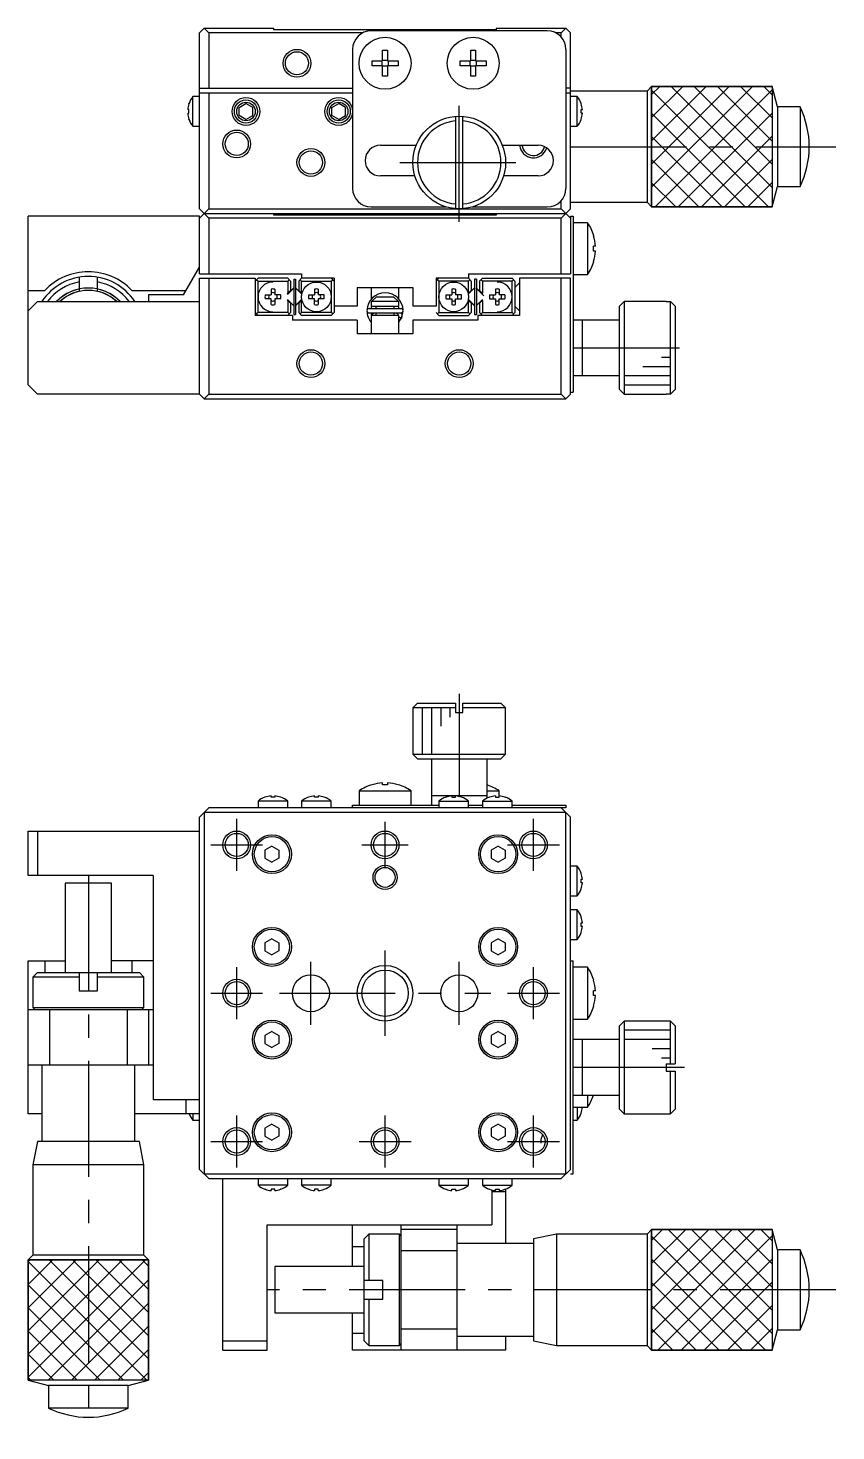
# Model space of a CAD drawing. Extents: x -26 to 379, y 1 to 259.
# Drawn here: x 120.8 to 207.9, y 107.7 to 259.1 of the extents above; entities that cross this region are included whole.
import ezdxf

# ---------------------------------------------------------------- set-up
doc = ezdxf.new("R2010")
doc.units = 0
doc.header["$LTSCALE"] = 10
doc.linetypes.add('CENTER', pattern=[2, 1.25, -0.25, 0.25, -0.25])
doc.layers.get('0').update_dxf_attribs({"linetype": 'CONTINUOUS'})
doc.layers.add('CENTER', color=1, linetype='CENTER')

msp = doc.modelspace()

# ---------------------------------------------------------------- linework, layer by layer
at = {"color": 7, "linetype": 'CONTINUOUS'}
for p, q in [((139.320566, 258.591535), (139.820566, 259.091535)), ((139.820566, 259.091535), (140.320566, 258.591535)), ((139.820566, 259.091535), (147.320566, 259.091535)), ((147.320566, 258.891535), (147.320566, 259.091535)), ((171.320566, 258.891535), (147.320566, 258.891535)), ((171.320566, 259.091535), (171.320566, 258.891535)), ((171.320566, 259.091535), (178.820566, 259.091535)), ((178.320566, 258.591535), (178.820566, 259.091535)), ((178.820566, 259.091535), (179.320566, 258.591535)), ((139.320566, 239.591535), (139.320566, 258.591535)), ((140.320566, 258.591535), (140.320566, 252.591535)), ((156.948786, 258.591535), (140.320566, 258.591535)), ((176.820566, 258.791535), (157.820566, 258.791535)), ((178.320566, 258.591535), (177.692346, 258.591535)), ((178.320566, 258.114411), (178.320566, 258.591535)), ((179.320566, 239.591535), (179.320566, 258.591535)), ((155.820566, 256.791535), (155.820566, 241.791535)), ((159.060566, 256.690674), (159.580566, 256.690674)), ((159.060566, 255.551535), (159.060566, 256.690674)), ((159.580566, 256.690674), (159.580566, 255.551535)), ((168.560566, 256.690674), (169.080566, 256.690674)), ((168.560566, 255.551535), (168.560566, 256.690674)), ((169.080566, 256.690674), (169.080566, 255.551535)), ((178.820566, 256.791535), (178.820566, 241.791535)), ((157.921427, 255.031535), (157.921427, 255.551535)), ((157.921427, 255.551535), (159.060566, 255.551535)), ((159.060566, 255.031535), (157.921427, 255.031535)), ((158.991124, 255.031535), (158.991124, 255.551535)), ((159.060566, 255.620977), (159.580566, 255.620977)), ((159.060566, 253.892396), (159.060566, 255.031535)), ((159.580566, 254.962093), (159.060566, 254.962093)), ((159.580566, 255.551535), (160.719705, 255.551535)), ((159.580566, 255.031535), (159.580566, 253.892396)), ((160.719705, 255.031535), (159.580566, 255.031535)), ((159.650008, 255.551535), (159.650008, 255.031535)), ((160.719705, 255.551535), (160.719705, 255.031535)), ((167.421427, 255.031535), (167.421427, 255.551535)), ((167.421427, 255.551535), (168.560566, 255.551535)), ((168.560566, 255.031535), (167.421427, 255.031535)), ((168.491124, 255.031535), (168.491124, 255.551535)), ((168.560566, 255.620977), (169.080566, 255.620977)), ((168.560566, 253.892396), (168.560566, 255.031535)), ((169.080566, 254.962093), (168.560566, 254.962093)), ((169.080566, 255.551535), (170.219705, 255.551535)), ((169.080566, 255.031535), (169.080566, 253.892396)), ((170.219705, 255.031535), (169.080566, 255.031535)), ((169.150008, 255.551535), (169.150008, 255.031535)), ((170.219705, 255.551535), (170.219705, 255.031535)), ((159.580566, 253.892396), (159.060566, 253.892396)), ((169.080566, 253.892396), (168.560566, 253.892396)), ((188.070572, 252.791534), (187.57057, 252.291531)), ((201.070573, 252.791534), (201.070573, 244.092318)), ((201.660061, 250.591535), (201.070573, 252.791534)), ((139.320566, 251.691535), (138.599629, 251.691535)), ((138.599629, 248.491535), (138.599629, 251.691535)), ((139.320566, 252.591535), (155.820566, 252.591535)), ((139.320566, 252.091535), (155.820566, 252.091535)), ((140.320566, 252.091535), (140.320566, 239.591535)), ((179.320566, 252.591535), (178.820566, 252.591535)), ((178.820566, 252.091535), (179.320566, 252.091535)), ((187.57057, 252.291531), (179.320566, 252.291531)), ((180.041504, 251.691535), (179.320566, 251.691535)), ((180.041504, 248.491535), (180.041504, 251.691535)), ((187.57057, 252.291531), (187.57057, 240.291539)), ((138.169503, 250.291535), (138.036618, 250.291535)), ((138.036618, 249.891535), (138.169503, 249.891535)), ((138.169503, 250.917671), (138.169503, 250.941535)), ((138.169503, 249.891535), (138.169503, 250.291535)), ((143.570566, 250.524548), (144.320566, 250.957561)), ((143.570566, 249.658522), (143.570566, 250.524548)), ((145.070566, 250.524548), (144.320566, 250.957561)), ((145.070566, 249.658523), (145.070566, 250.524548)), ((153.570566, 250.524548), (154.320566, 250.957561)), ((153.570566, 249.658522), (153.570566, 250.524548)), ((155.070566, 250.524548), (154.320566, 250.957561)), ((155.070566, 249.658523), (155.070566, 250.524548)), ((180.47163, 250.917671), (180.47163, 250.941535)), ((180.47163, 249.891535), (180.47163, 250.291535)), ((180.47163, 250.291535), (180.604515, 250.291535)), ((180.604515, 249.891535), (180.47163, 249.891535)), ((204.070572, 250.591535), (201.660061, 250.591535)), ((201.660061, 250.591535), (201.660061, 241.991535)), ((204.070572, 250.591535), (204.070572, 241.991535)), ((138.169503, 249.241535), (138.169503, 249.2654)), ((138.599629, 248.491535), (139.320566, 248.491535)), ((144.320567, 249.22551), (143.570566, 249.658522)), ((144.320567, 249.22551), (145.070566, 249.658523)), ((154.320567, 249.22551), (153.570566, 249.658522)), ((154.320567, 249.22551), (155.070566, 249.658523)), ((166.920566, 249.57551), (166.920566, 239.607561)), ((167.720566, 239.607561), (167.720566, 249.57551)), ((179.320566, 248.491535), (180.041504, 248.491535)), ((180.47163, 249.241535), (180.47163, 249.2654)), ((158.820566, 246.441535), (162.675408, 246.441535)), ((171.965725, 246.441535), (175.820566, 246.441535)), ((188.070572, 244.092318), (188.070572, 239.791536)), ((162.535433, 243.141535), (158.820566, 243.141535)), ((175.820566, 243.141535), (172.1057, 243.141535)), ((201.070573, 239.791536), (201.660061, 241.991535)), ((201.660061, 241.991535), (204.070572, 241.991535)), ((140.320566, 238.591535), (139.320566, 239.591535)), ((139.320566, 238.591535), (140.320566, 239.591535)), ((140.320566, 239.591535), (178.320566, 239.591535)), ((157.820566, 239.791535), (165.920566, 239.791535)), ((168.720566, 239.791535), (176.820566, 239.791535)), ((178.320566, 239.591535), (178.320566, 240.46866)), ((179.320566, 239.591535), (178.320566, 238.591535)), ((178.320566, 239.591535), (179.320566, 238.591535)), ((179.320566, 240.291539), (187.57057, 240.291539)), ((187.57057, 240.291539), (188.070572, 239.791536)), ((139.320566, 238.791535), (120.820566, 238.791535)), ((120.820566, 220.591535), (120.820566, 238.791535)), ((139.320566, 232.591535), (139.320566, 238.791535)), ((139.820566, 239.091535), (178.820566, 239.091535)), ((140.320566, 238.591535), (140.320566, 232.591535)), ((178.320566, 238.591535), (140.320566, 238.591535)), ((147.320566, 238.891535), (147.320566, 239.091535)), ((171.320566, 238.891535), (147.320566, 238.891535)), ((171.320566, 239.091535), (171.320566, 238.891535)), ((178.320566, 232.591535), (178.320566, 238.591535)), ((179.320566, 238.791535), (179.620566, 238.791535)), ((179.320566, 238.791535), (179.320566, 232.591535)), ((179.620566, 238.791535), (179.620566, 219.791535)), ((181.163029, 238.091535), (179.620566, 238.091535)), ((181.163029, 238.091535), (181.163029, 232.491535)), ((181.813771, 236.690674), (181.819939, 236.693683)), ((181.813771, 235.031535), (181.813771, 235.551535)), ((182.007028, 235.551535), (181.813771, 235.551535)), ((182.007028, 235.031535), (181.813771, 235.031535)), ((137.588515, 230.291535), (139.32057, 233.291533)), ((181.819939, 233.889387), (181.813771, 233.892396)), ((126.320566, 232.207615), (126.320566, 230.679017)), ((128.320566, 230.679017), (128.320566, 232.207615)), ((139.320566, 232.591535), (150.320566, 232.591535)), ((139.320566, 219.591535), (139.320566, 232.091535)), ((139.320566, 232.091535), (145.320566, 232.091535)), ((140.320566, 232.091535), (140.320566, 219.591535)), ((145.320566, 232.091535), (145.320566, 228.091535)), ((145.620566, 232.091535), (145.320566, 231.791535)), ((145.470566, 231.941535), (145.620566, 231.791535)), ((148.820566, 232.091535), (145.620566, 232.091535)), ((145.620566, 231.791535), (148.820566, 231.791535)), ((145.620566, 228.391535), (145.620566, 231.791535)), ((149.120566, 231.791535), (148.820566, 232.091535)), ((148.820566, 231.791535), (148.970566, 231.941535)), ((148.820566, 231.791535), (148.820566, 230.490584)), ((149.120566, 231.791535), (149.120566, 230.790584)), ((149.470566, 231.991535), (149.470566, 228.191535)), ((149.470566, 231.991535), (149.670566, 231.991535)), ((149.670566, 231.991535), (149.670566, 228.191535)), ((150.320566, 232.091535), (150.020566, 231.791535)), ((150.020566, 231.791535), (150.020566, 230.790584)), ((150.170566, 231.941535), (150.320566, 231.791535)), ((150.320566, 232.591535), (150.320566, 232.091535)), ((153.820566, 232.091535), (150.320566, 232.091535)), ((150.320566, 230.490584), (150.320566, 231.791535)), ((150.320566, 231.791535), (153.520566, 231.791535)), ((153.820566, 231.791535), (153.520566, 232.091535)), ((153.520566, 231.791535), (153.670566, 231.941535)), ((153.520566, 231.791535), (153.520566, 228.391535)), ((153.820566, 232.091535), (153.820566, 228.391535)), ((168.320566, 232.091535), (164.820566, 232.091535)), ((164.820566, 232.091535), (164.820566, 229.091535)), ((164.820566, 231.791535), (165.120566, 232.091535)), ((165.120566, 231.791535), (164.970566, 231.941535)), ((168.320566, 231.791535), (165.120566, 231.791535)), ((165.120566, 231.791535), (165.120566, 228.391535)), ((168.320566, 232.591535), (179.320566, 232.591535)), ((168.320566, 232.591535), (168.320566, 232.091535)), ((168.320566, 232.091535), (168.620566, 231.791535)), ((168.470566, 231.941535), (168.320566, 231.791535)), ((168.320566, 230.490584), (168.320566, 231.791535)), ((168.620566, 231.791535), (168.620566, 230.790584)), ((169.170566, 231.991535), (168.970566, 231.991535)), ((168.970566, 231.991535), (168.970566, 228.191535)), ((169.170566, 231.991535), (169.170566, 228.191535)), ((169.520566, 231.791535), (169.820566, 232.091535)), ((169.520566, 231.791535), (169.520566, 230.790584)), ((169.820566, 231.791535), (169.670566, 231.941535)), ((169.820566, 232.091535), (173.020566, 232.091535)), ((169.820566, 231.791535), (169.820566, 230.490584)), ((173.020566, 231.791535), (169.820566, 231.791535)), ((173.020566, 232.091535), (173.320566, 231.791535)), ((173.170566, 231.941535), (173.020566, 231.791535)), ((173.020566, 228.391535), (173.020566, 231.791535)), ((173.320566, 231.791535), (173.320566, 228.391535)), ((173.820566, 231.591535), (173.320566, 231.091535)), ((173.820566, 232.091535), (173.820566, 228.091535)), ((179.320566, 232.091535), (173.820566, 232.091535)), ((178.320566, 219.591535), (178.320566, 232.091535)), ((179.320566, 219.591535), (179.320566, 232.091535)), ((179.620566, 232.491535), (181.163029, 232.491535)), ((120.820566, 230.791535), (122.630151, 230.791535)), ((132.010982, 230.791535), (137.877191, 230.791535)), ((137.588515, 230.291535), (133.820566, 230.291535)), ((133.820566, 230.291535), (133.820566, 229.591535)), ((146.394431, 230.291535), (147.020566, 230.291535)), ((147.020566, 230.917671), (147.020566, 230.291535)), ((147.420566, 230.917671), (147.420566, 230.291535)), ((148.046702, 230.291535), (147.420566, 230.291535)), ((148.779911, 230.449928), (149.120562, 230.790588)), ((149.411467, 230.993096), (148.794968, 230.376597)), ((149.446823, 230.993096), (148.800136, 230.346409)), ((150.346165, 230.376597), (149.729665, 230.993096)), ((150.020566, 230.790584), (150.361222, 230.449928)), ((151.094431, 230.291535), (151.720566, 230.291535)), ((151.720566, 230.917671), (151.720566, 230.291535)), ((152.120566, 230.917671), (152.120566, 230.291535)), ((152.746702, 230.291535), (152.120566, 230.291535)), ((156.320566, 231.091535), (162.320566, 231.091535)), ((156.320566, 231.091535), (156.320566, 229.091535)), ((157.820566, 231.091535), (157.820566, 229.834314)), ((157.874883, 229.591535), (158.404051, 230.091535)), ((158.404051, 230.091535), (160.237081, 230.091535)), ((160.237081, 230.091535), (160.766249, 229.591535)), ((160.820566, 229.83457), (160.820566, 231.091535)), ((162.320566, 231.091535), (162.320566, 229.091535)), ((165.894431, 230.291535), (166.520566, 230.291535)), ((166.520566, 230.917671), (166.520566, 230.291535)), ((166.920566, 230.917671), (166.920566, 230.291535)), ((167.546702, 230.291535), (166.920566, 230.291535)), ((168.620562, 230.790588), (168.279911, 230.449928)), ((168.911467, 230.993096), (168.294968, 230.376597)), ((169.19431, 230.993096), (169.972127, 230.215279)), ((169.846165, 230.376597), (169.229665, 230.993096)), ((169.861222, 230.449928), (169.520566, 230.790584)), ((170.594431, 230.291535), (171.220566, 230.291535)), ((171.220566, 230.917671), (171.220566, 230.291535)), ((171.620566, 230.917671), (171.620566, 230.291535)), ((172.246702, 230.291535), (171.620566, 230.291535)), ((121.820566, 229.591535), (120.820566, 228.591535)), ((121.820566, 229.591535), (139.320566, 229.591535)), ((147.020566, 229.891535), (146.394431, 229.891535)), ((147.020566, 229.2654), (147.020566, 229.891535)), ((148.046702, 229.891535), (147.420566, 229.891535)), ((147.420566, 229.891535), (147.420566, 229.2654)), ((148.779911, 229.733142), (149.120566, 229.392487)), ((148.794968, 229.806474), (149.411467, 229.189974)), ((148.820566, 229.692487), (148.820566, 228.391535)), ((149.120566, 229.392487), (149.120566, 228.391535)), ((149.69431, 229.189974), (150.340997, 229.836661)), ((149.729665, 229.189974), (150.346165, 229.806474)), ((150.020566, 229.392487), (150.361222, 229.733142)), ((150.020566, 229.392487), (150.020566, 228.391535)), ((150.320566, 228.391535), (150.320566, 229.692487)), ((151.720566, 229.891535), (151.094431, 229.891535)), ((151.720566, 229.2654), (151.720566, 229.891535)), ((152.746702, 229.891535), (152.120566, 229.891535)), ((152.120566, 229.891535), (152.120566, 229.2654)), ((156.320566, 229.091535), (153.820566, 229.091535)), ((157.595566, 228.816535), (161.045566, 228.816535)), ((157.820566, 229.591535), (157.820566, 229.091535)), ((160.820566, 229.591535), (157.820566, 229.591535)), ((157.820566, 229.091535), (160.820566, 229.091535)), ((157.836644, 228.816589), (157.905236, 229.091664)), ((158.320566, 229.091535), (158.320566, 228.816535)), ((160.320566, 228.816535), (160.320566, 229.091535)), ((160.73572, 229.091538), (160.804719, 228.816593)), ((160.820566, 229.091535), (160.820566, 229.591535)), ((161.102584, 227.802843), (161.269013, 228.561837)), ((164.820566, 229.091535), (162.320566, 229.091535)), ((165.894431, 229.891535), (166.520566, 229.891535)), ((166.520566, 229.891535), (166.520566, 229.2654)), ((166.920566, 229.2654), (166.920566, 229.891535)), ((166.920566, 229.891535), (167.546702, 229.891535)), ((168.620566, 229.392487), (168.279911, 229.733142)), ((168.294968, 229.806474), (168.911467, 229.189974)), ((168.946823, 229.189974), (168.300136, 229.836661)), ((168.320566, 228.391535), (168.320566, 229.692487)), ((168.620566, 229.392487), (168.620566, 228.391535)), ((169.229665, 229.189974), (169.846165, 229.806474)), ((169.861222, 229.733142), (169.520562, 229.392491)), ((169.520566, 229.392487), (169.520566, 228.391535)), ((169.820566, 229.692487), (169.820566, 228.391535)), ((170.594431, 229.891535), (171.220566, 229.891535)), ((171.220566, 229.891535), (171.220566, 229.2654)), ((171.620566, 229.2654), (171.620566, 229.891535)), ((171.620566, 229.891535), (172.246702, 229.891535)), ((173.320566, 229.091535), (173.820566, 228.591535)), ((185.120566, 229.591535), (184.620566, 229.091535)), ((184.620566, 220.091535), (184.620566, 229.091535)), ((185.120566, 229.591535), (185.120566, 219.591535)), ((189.620566, 229.591535), (185.120566, 229.591535)), ((189.620566, 229.591535), (189.620566, 229.575509)), ((189.620566, 229.575509), (190.120566, 229.575509)), ((190.120566, 219.607561), (190.120566, 229.575509)), ((190.120566, 229.575509), (190.620566, 229.073722)), ((190.620566, 229.073722), (190.620566, 220.109348)), ((145.320566, 228.391535), (145.620566, 228.091535)), ((149.320566, 228.091535), (145.320566, 228.091535)), ((145.620566, 228.391535), (145.470566, 228.241535)), ((148.820566, 228.391535), (145.620566, 228.391535)), ((148.970566, 228.241535), (148.820566, 228.391535)), ((148.820566, 228.091535), (149.120566, 228.391535)), ((149.320566, 228.091535), (149.320566, 227.591535)), ((156.320566, 227.591535), (149.320566, 227.591535)), ((149.470566, 228.191535), (149.670566, 228.191535)), ((150.020566, 228.391535), (150.320566, 228.091535)), ((150.320566, 228.391535), (150.170566, 228.241535)), ((153.520566, 228.391535), (150.320566, 228.391535)), ((153.520566, 228.091535), (150.320566, 228.091535)), ((153.670566, 228.241535), (153.520566, 228.391535)), ((153.520566, 228.091535), (153.820566, 228.391535)), ((156.320566, 227.591535), (156.320566, 226.091535)), ((157.508901, 227.873393), (157.533714, 227.810729)), ((157.533859, 227.815276), (157.533343, 227.812451)), ((157.533343, 227.812452), (157.534758, 227.813056)), ((157.533714, 227.810729), (157.533343, 227.812451)), ((157.53419, 227.809902), (157.533714, 227.810729)), ((157.595566, 228.366535), (161.045566, 228.366535)), ((160.820566, 228.091535), (157.820566, 228.091535)), ((157.820566, 228.091535), (157.820566, 226.091535)), ((157.905431, 228.091474), (157.836369, 228.366499)), ((157.923943, 228.097065), (157.92431, 228.110689)), ((157.923995, 228.091533), (157.923943, 228.097065)), ((157.92431, 228.110689), (157.925379, 228.124277)), ((157.925379, 228.124277), (157.927148, 228.137794)), ((157.927148, 228.137794), (157.929611, 228.151201)), ((157.929611, 228.151201), (157.93276, 228.164462)), ((157.93276, 228.164462), (157.936585, 228.177541)), ((157.936585, 228.177541), (157.941074, 228.190404)), ((157.941074, 228.190404), (157.946213, 228.203015)), ((157.946213, 228.203015), (157.951986, 228.215344)), ((157.951986, 228.215344), (157.958375, 228.227357)), ((157.958375, 228.227357), (157.965362, 228.239025)), ((157.965362, 228.239025), (157.972925, 228.250319)), ((157.972925, 228.250319), (157.981043, 228.261212)), ((157.981043, 228.261212), (157.989691, 228.271679)), ((157.989691, 228.271679), (157.998847, 228.281693)), ((157.998847, 228.281693), (158.008484, 228.291234)), ((158.008484, 228.291234), (158.018577, 228.30028)), ((158.018577, 228.30028), (158.029099, 228.30881)), ((158.029099, 228.30881), (158.040023, 228.316807)), ((158.040023, 228.316807), (158.05132, 228.324255)), ((158.05132, 228.324255), (158.062962, 228.331136)), ((158.062962, 228.331136), (158.07492, 228.337438)), ((158.07492, 228.337438), (158.087165, 228.343148)), ((158.087165, 228.343148), (158.099668, 228.348255)), ((158.099668, 228.348255), (158.112397, 228.352748)), ((158.112397, 228.352748), (158.125324, 228.35662)), ((158.125324, 228.35662), (158.138419, 228.359862)), ((158.138419, 228.359862), (158.15165, 228.362469)), ((158.15165, 228.362469), (158.164987, 228.364437)), ((158.164987, 228.364437), (158.178399, 228.36576)), ((158.178399, 228.36576), (158.191857, 228.366438)), ((158.191857, 228.366438), (158.199073, 228.366535)), ((158.320566, 228.366535), (158.320566, 228.091535)), ((160.320566, 228.091535), (160.320566, 228.366535)), ((160.44206, 228.366535), (160.45482, 228.366237)), ((160.45482, 228.366237), (160.468257, 228.365294)), ((160.468257, 228.365294), (160.481632, 228.363707)), ((160.481632, 228.363707), (160.494913, 228.361479)), ((160.494913, 228.361479), (160.508071, 228.358617)), ((160.508071, 228.358617), (160.521075, 228.355125)), ((160.521075, 228.355125), (160.533895, 228.35101)), ((160.533895, 228.35101), (160.546503, 228.346282)), ((160.546503, 228.346282), (160.558867, 228.34095)), ((160.558867, 228.34095), (160.570961, 228.335025)), ((160.570961, 228.335025), (160.582754, 228.328518)), ((160.582754, 228.328518), (160.59422, 228.321444)), ((160.59422, 228.321444), (160.605329, 228.313816)), ((160.605329, 228.313816), (160.616054, 228.305651)), ((160.616054, 228.305651), (160.62637, 228.296966)), ((160.62637, 228.296966), (160.636249, 228.287779)), ((160.636249, 228.287779), (160.645667, 228.278111)), ((160.645667, 228.278111), (160.654598, 228.267982)), ((160.654598, 228.267982), (160.663018, 228.257414)), ((160.663018, 228.257414), (160.670904, 228.246432)), ((160.670904, 228.246432), (160.678234, 228.235061)), ((160.678234, 228.235061), (160.684988, 228.223328)), ((160.684988, 228.223328), (160.691144, 228.21126)), ((160.691144, 228.21126), (160.696685, 228.198886)), ((160.696685, 228.198886), (160.701593, 228.186239)), ((160.701593, 228.186239), (160.705854, 228.173348)), ((160.705854, 228.173348), (160.709452, 228.160247)), ((160.709452, 228.160247), (160.712376, 228.146971)), ((160.712376, 228.146971), (160.714615, 228.133555)), ((160.714615, 228.133555), (160.716163, 228.120033)), ((160.716163, 228.120033), (160.717012, 228.106443)), ((160.717012, 228.106443), (160.71716, 228.092822)), ((160.71716, 228.092822), (160.717138, 228.091534)), ((161.102386, 227.802264), (160.820564, 227.893456)), ((160.820566, 226.091535), (160.820566, 228.091535)), ((160.83641, 227.896388), (160.820566, 227.904127)), ((160.820591, 227.347911), (161.106346, 227.811294)), ((160.852689, 227.888679), (160.83641, 227.896388)), ((160.869295, 227.881051), (160.852689, 227.888679)), ((160.886114, 227.873555), (160.869295, 227.881051)), ((160.903035, 227.866242), (160.886114, 227.873555)), ((160.919945, 227.859161), (160.903035, 227.866242)), ((160.936728, 227.85236), (160.919945, 227.859161)), ((160.953273, 227.845884), (160.936728, 227.85236)), ((160.969468, 227.839777), (160.953273, 227.845884)), ((160.985205, 227.834079), (160.969468, 227.839777)), ((161.000377, 227.82883), (160.985205, 227.834079)), ((161.014884, 227.824064), (161.000377, 227.82883)), ((161.028627, 227.819813), (161.014884, 227.824064)), ((161.041515, 227.816106), (161.028627, 227.819813)), ((161.05346, 227.812968), (161.041515, 227.816106)), ((161.064382, 227.81042), (161.05346, 227.812968)), ((161.074208, 227.808479), (161.064382, 227.81042)), ((161.082873, 227.807157), (161.074208, 227.808479)), ((161.090317, 227.806465), (161.082873, 227.807157)), ((161.096491, 227.806406), (161.090317, 227.806465)), ((161.091509, 227.778233), (161.102584, 227.802843)), ((161.101354, 227.806982), (161.096491, 227.806406)), ((161.104872, 227.808187), (161.101354, 227.806982)), ((161.107022, 227.810014), (161.104872, 227.808187)), ((161.10779, 227.812451), (161.107022, 227.810014)), ((161.107419, 227.810729), (161.120237, 227.842082)), ((161.11477, 228.365397), (161.110307, 228.376153)), ((161.127371, 228.331945), (161.11477, 228.365397)), ((161.120237, 227.842082), (161.132142, 227.875792)), ((161.138283, 228.297918), (161.127371, 228.331945)), ((161.132142, 227.875792), (161.142344, 227.910043)), ((161.14748, 228.2634), (161.138283, 228.297918)), ((161.142344, 227.910043), (161.15082, 227.94475)), ((161.15494, 228.228475), (161.14748, 228.2634)), ((161.15082, 227.94475), (161.157548, 227.979826)), ((161.160645, 228.193228), (161.15494, 228.228475)), ((161.157548, 227.979826), (161.162513, 228.015188)), ((161.164581, 228.157745), (161.160645, 228.193228)), ((161.162513, 228.015188), (161.165705, 228.050747)), ((161.16674, 228.122113), (161.164581, 228.157745)), ((161.165705, 228.050747), (161.167115, 228.086418)), ((161.167115, 228.086418), (161.16674, 228.122113)), ((162.320566, 227.591535), (162.320566, 226.091535)), ((169.320566, 227.591535), (162.320566, 227.591535)), ((165.120566, 228.091535), (164.820566, 228.391535)), ((164.970566, 228.241535), (165.120566, 228.391535)), ((165.120566, 228.391535), (168.320566, 228.391535)), ((165.120566, 228.091535), (168.320566, 228.091535)), ((168.320566, 228.391535), (168.470566, 228.241535)), ((168.320566, 228.091535), (168.620566, 228.391535)), ((168.970566, 228.191535), (169.170566, 228.191535)), ((169.320566, 228.091535), (169.320566, 227.591535)), ((173.820566, 228.091535), (169.320566, 228.091535)), ((169.820566, 228.091535), (169.520566, 228.391535)), ((169.670566, 228.241535), (169.820566, 228.391535)), ((169.820566, 228.391535), (173.020566, 228.391535)), ((173.020566, 228.391535), (173.170566, 228.241535)), ((173.020566, 228.091535), (173.320566, 228.391535)), ((184.620566, 227.591535), (179.620566, 227.591535)), ((180.620566, 221.591535), (180.620566, 227.591535)), ((162.320566, 226.091535), (156.320566, 226.091535)), ((179.620566, 221.591535), (184.620566, 221.591535)), ((121.820566, 219.591535), (120.820566, 220.591535)), ((139.320566, 219.591535), (121.820566, 219.591535)), ((139.820566, 219.091535), (139.320566, 219.591535)), ((139.820566, 219.091535), (140.320566, 219.591535)), ((140.320566, 219.591535), (178.320566, 219.591535)), ((178.320566, 219.591535), (178.820566, 219.091535)), ((179.320566, 219.591535), (178.820566, 219.091535)), ((179.320566, 219.791535), (179.620566, 219.791535)), ((184.620566, 220.091535), (185.120566, 219.591535)), ((185.120566, 219.591535), (189.620566, 219.591535)), ((190.120566, 219.607561), (189.620566, 219.607561)), ((189.620566, 219.607561), (189.620566, 219.591535)), ((190.620566, 220.109348), (190.120566, 219.607561)), ((139.820566, 219.091535), (178.820566, 219.091535)), ((162.820566, 186.258341), (162.320566, 185.758341)), ((162.820566, 186.258341), (166.920566, 186.258341)), ((166.920566, 186.258341), (166.920566, 185.258341)), ((167.720566, 186.258341), (171.820566, 186.258341)), ((167.720566, 185.258341), (167.720566, 186.258341)), ((172.320566, 185.758341), (171.820566, 186.258341)), ((166.920566, 185.758341), (162.320566, 185.758341)), ((162.320566, 185.758341), (162.320566, 180.758341)), ((166.920566, 185.258341), (167.720566, 185.258341)), ((172.320566, 185.758341), (167.720566, 185.758341)), ((172.320566, 180.758341), (172.320566, 185.758341)), ((162.320566, 180.758341), (172.320566, 180.758341)), ((162.320566, 180.758341), (162.820566, 180.258341)), ((162.820566, 180.258341), (171.820566, 180.258341)), ((164.320566, 180.258341), (164.320566, 175.258341)), ((170.320566, 176.003335), (170.320566, 180.258341)), ((171.820566, 180.258341), (172.320566, 180.758341)), ((157.921427, 177.451545), (157.918419, 177.457714)), ((159.060566, 177.451545), (159.060566, 177.644802)), ((159.580566, 177.451545), (159.060566, 177.451545)), ((159.580566, 177.644802), (159.580566, 177.451545)), ((160.722714, 177.457714), (160.719705, 177.451545)), ((145.620566, 175.679278), (145.620566, 174.958341)), ((148.820566, 175.679278), (145.620566, 175.679278)), ((146.394431, 176.109404), (146.370566, 176.109404)), ((147.020566, 176.109404), (147.020566, 176.242289)), ((147.420566, 176.109404), (147.020566, 176.109404)), ((147.420566, 176.242289), (147.420566, 176.109404)), ((148.070566, 176.109404), (148.046702, 176.109404)), ((148.820566, 174.958341), (148.820566, 175.679278)), ((150.320566, 175.679278), (150.320566, 174.958341)), ((153.520566, 175.679278), (150.320566, 175.679278)), ((151.094431, 176.109404), (151.070566, 176.109404)), ((151.720566, 176.109404), (151.720566, 176.242289)), ((152.120566, 176.109404), (151.720566, 176.109404)), ((152.120566, 176.242289), (152.120566, 176.109404)), ((152.770566, 176.109404), (152.746702, 176.109404)), ((153.520566, 174.958341), (153.520566, 175.679278)), ((156.520566, 176.800804), (162.120566, 176.800804)), ((156.520566, 176.800804), (156.520566, 175.258341)), ((162.120566, 175.258341), (162.120566, 176.800804)), ((170.320566, 176.258341), (164.320566, 176.258341)), ((165.120566, 175.679278), (165.120566, 174.958341)), ((165.120566, 175.679278), (168.320566, 175.679278)), ((165.870566, 176.109404), (165.894431, 176.109404)), ((166.520566, 176.242289), (166.520566, 176.109404)), ((166.520566, 176.109404), (166.920566, 176.109404)), ((166.920566, 176.109404), (166.920566, 176.242289)), ((167.546702, 176.109404), (167.570566, 176.109404)), ((168.320566, 174.958341), (168.320566, 175.679278)), ((169.820566, 175.679278), (169.820566, 174.958341)), ((169.820566, 175.679278), (173.020566, 175.679278)), ((170.320566, 176.800804), (171.620566, 176.800804)), ((170.570566, 176.109404), (170.594431, 176.109404)), ((171.220566, 176.242289), (171.220566, 176.109404)), ((171.220566, 176.109404), (171.620566, 176.109404)), ((171.620566, 176.109404), (171.620566, 176.800804)), ((172.246702, 176.109404), (172.270566, 176.109404)), ((173.020566, 174.958341), (173.020566, 175.679278)), ((139.320566, 173.958341), (140.320566, 174.958341)), ((178.820566, 174.458341), (139.820566, 174.458341)), ((139.820566, 174.458341), (139.820566, 135.458341)), ((178.820566, 174.958341), (140.320566, 174.958341)), ((155.820566, 174.958341), (155.820566, 175.258341)), ((155.820566, 175.258341), (165.120566, 175.258341)), ((168.320566, 175.258341), (169.820566, 175.258341)), ((173.020566, 175.258341), (178.820566, 175.258341)), ((178.320566, 174.958341), (179.320566, 173.958341)), ((178.820566, 175.258341), (178.820566, 174.958341)), ((178.820566, 135.458341), (178.820566, 174.458341)), ((139.320566, 135.958341), (139.320566, 173.958341)), ((179.320566, 135.958341), (179.320566, 173.958341)), ((120.820566, 167.658341), (120.820566, 172.458341)), ((120.820566, 172.458341), (139.320566, 172.458341)), ((121.820566, 172.458341), (121.820566, 167.658341)), ((147.120566, 170.824366), (146.370566, 170.391353)), ((146.370566, 170.391353), (146.370566, 169.525328)), ((146.370566, 169.525328), (147.120566, 169.092315)), ((147.120566, 170.824366), (147.870566, 170.391353)), ((147.870566, 169.525328), (147.120566, 169.092315)), ((147.870566, 170.391353), (147.870566, 169.525328)), ((171.520566, 170.824366), (170.770566, 170.391353)), ((170.770566, 170.391353), (170.770566, 169.525328)), ((170.770566, 169.525328), (171.520566, 169.092315)), ((171.520566, 170.824366), (172.270566, 170.391353)), ((172.270566, 169.525328), (171.520566, 169.092315)), ((172.270566, 170.391353), (172.270566, 169.525328)), ((180.041504, 168.658341), (179.320566, 168.658341)), ((180.041504, 165.458341), (180.041504, 168.658341)), ((134.320566, 167.658341), (120.820566, 167.658341)), ((124.82057, 166.830832), (124.82057, 157.208341)), ((129.820562, 166.830832), (124.82057, 166.830832)), ((129.820562, 157.208341), (129.820562, 166.830832)), ((134.320566, 167.658341), (134.320566, 143.458341)), ((180.47163, 167.884476), (180.47163, 167.908341)), ((180.47163, 166.858341), (180.47163, 167.258341)), ((180.47163, 167.258341), (180.604515, 167.258341)), ((180.604515, 166.858341), (180.47163, 166.858341)), ((179.320566, 165.458341), (180.041504, 165.458341)), ((180.47163, 166.208341), (180.47163, 166.232205)), ((180.041504, 163.958341), (179.320566, 163.958341)), ((180.041504, 160.758341), (180.041504, 163.958341)), ((180.47163, 163.184476), (180.47163, 163.208341)), ((180.47163, 162.158341), (180.47163, 162.558341)), ((180.47163, 162.558341), (180.604515, 162.558341)), ((180.604515, 162.158341), (180.47163, 162.158341)), ((147.120566, 160.824366), (146.370566, 160.391353)), ((147.120566, 160.824366), (147.870566, 160.391353)), ((171.520566, 160.824366), (170.770566, 160.391353)), ((171.520566, 160.824366), (172.270566, 160.391353)), ((179.320566, 160.758341), (180.041504, 160.758341)), ((180.47163, 161.508341), (180.47163, 161.532205)), ((146.370566, 160.391353), (146.370566, 159.525328)), ((146.370566, 159.525328), (147.120566, 159.092315)), ((147.870566, 159.525328), (147.120566, 159.092315)), ((147.870566, 160.391353), (147.870566, 159.525328)), ((170.770566, 160.391353), (170.770566, 159.525328)), ((170.770566, 159.525328), (171.520566, 159.092315)), ((172.270566, 159.525328), (171.520566, 159.092315)), ((172.270566, 160.391353), (172.270566, 159.525328)), ((120.820566, 141.958341), (120.820566, 158.458341)), ((120.820566, 158.458341), (124.82057, 158.458341)), ((122.630151, 158.458341), (122.630151, 157.208341)), ((134.320566, 158.458341), (129.820562, 158.458341)), ((132.010982, 158.458341), (132.010982, 157.208341)), ((179.320566, 158.458341), (179.620566, 158.458341)), ((179.620566, 135.458341), (179.620566, 158.458341)), ((181.163029, 157.758341), (179.620566, 157.758341)), ((181.163029, 157.758341), (181.163029, 152.158341)), ((121.820566, 157.208341), (121.320566, 156.708341)), ((126.320566, 156.708341), (121.320566, 156.708341)), ((121.320566, 156.708341), (121.320566, 153.408341)), ((121.820566, 157.208341), (132.820566, 157.208341)), ((126.320566, 157.208341), (126.320566, 155.208341)), ((128.320566, 155.208341), (128.320566, 157.208341)), ((133.320566, 156.708341), (128.320566, 156.708341)), ((133.320566, 156.708341), (132.820566, 157.208341)), ((133.320566, 153.408341), (133.320566, 156.708341)), ((181.813771, 156.35748), (181.819939, 156.360488)), ((126.320566, 155.208341), (128.320566, 155.208341)), ((181.813771, 154.698341), (181.813771, 155.218341)), ((182.007028, 155.218341), (181.813771, 155.218341)), ((182.007028, 154.698341), (181.813771, 154.698341)), ((120.820566, 153.208341), (134.320566, 153.208341)), ((121.320566, 153.408341), (133.320566, 153.408341)), ((121.320566, 153.408341), (121.520566, 153.208341)), ((123.129967, 153.208341), (123.129967, 147.208341)), ((131.526338, 147.208341), (131.526338, 153.208341)), ((133.120566, 153.208341), (133.320566, 153.408341)), ((133.820566, 153.208341), (133.820566, 147.208341)), ((181.819939, 153.556193), (181.813771, 153.559202)), ((179.620566, 152.158341), (181.163029, 152.158341)), ((185.120566, 151.958341), (184.620566, 151.458341)), ((184.620566, 142.458341), (184.620566, 151.458341)), ((185.120566, 151.958341), (185.120566, 141.958341)), ((190.120566, 151.958341), (185.120566, 151.958341)), ((190.120566, 147.358341), (190.120566, 151.958341)), ((190.620566, 151.458341), (190.120566, 151.958341)), ((190.620566, 151.458341), (190.620566, 147.358341)), ((147.120566, 150.824366), (146.370566, 150.391353)), ((146.370566, 150.391353), (146.370566, 149.525328)), ((147.120566, 150.824366), (147.870566, 150.391353)), ((147.870566, 150.391353), (147.870566, 149.525328)), ((171.520566, 150.824366), (170.770566, 150.391353)), ((170.770566, 150.391353), (170.770566, 149.525328)), ((171.520566, 150.824366), (172.270566, 150.391353)), ((172.270566, 150.391353), (172.270566, 149.525328)), ((184.620566, 149.958341), (179.620566, 149.958341)), ((180.620566, 143.958341), (180.620566, 149.958341)), ((146.370566, 149.525328), (147.120566, 149.092315)), ((147.870566, 149.525328), (147.120566, 149.092315)), ((170.770566, 149.525328), (171.520566, 149.092315)), ((172.270566, 149.525328), (171.520566, 149.092315)), ((134.320566, 147.208341), (120.820566, 147.208341)), ((122.320566, 147.208341), (122.320566, 138.958341)), ((132.320566, 138.958341), (132.320566, 147.208341)), ((189.620566, 147.358341), (190.620566, 147.358341)), ((189.620566, 147.358341), (189.620566, 146.558341)), ((189.620566, 146.558341), (190.620566, 146.558341)), ((190.120566, 141.958341), (190.120566, 146.558341)), ((190.620566, 146.558341), (190.620566, 142.458341)), ((179.620566, 143.958341), (184.620566, 143.958341)), ((181.163029, 143.958341), (181.163029, 142.658341)), ((139.320566, 143.458341), (134.320566, 143.458341)), ((137.877191, 141.958341), (137.877191, 143.458341)), ((179.620566, 142.658341), (181.163029, 142.658341)), ((180.041504, 142.658341), (180.041504, 141.258341)), ((184.620566, 142.458341), (185.120566, 141.958341)), ((190.120566, 141.958341), (190.620566, 142.458341)), ((122.320566, 141.958341), (120.820566, 141.958341)), ((139.320566, 141.958341), (132.320566, 141.958341)), ((138.599629, 141.958341), (138.599629, 141.258341)), ((138.599629, 141.258341), (139.320566, 141.258341)), ((147.120566, 140.824366), (146.370566, 140.391353)), ((147.120566, 140.824366), (147.870566, 140.391353)), ((171.520566, 140.824366), (170.770566, 140.391353)), ((171.520566, 140.824366), (172.270566, 140.391353)), ((179.620566, 141.258341), (180.041504, 141.258341)), ((180.47163, 142.032205), (180.47163, 142.008341)), ((185.120566, 141.958341), (190.120566, 141.958341)), ((146.370566, 140.391353), (146.370566, 139.525328)), ((146.370566, 139.525328), (147.120566, 139.092315)), ((147.870566, 139.525328), (147.120566, 139.092315)), ((147.870566, 140.391353), (147.870566, 139.525328)), ((170.770566, 140.391353), (170.770566, 139.525328)), ((170.770566, 139.525328), (171.520566, 139.092315)), ((172.270566, 139.525328), (171.520566, 139.092315)), ((172.270566, 140.391353), (172.270566, 139.525328)), ((176.143369, 139.19528), (176.320566, 139.708341)), ((121.820569, 138.958341), (121.32057, 136.458342)), ((132.820563, 138.958341), (121.820569, 138.958341)), ((133.320562, 136.458342), (132.820563, 138.958341)), ((176.140097, 139.124633), (176.143369, 139.19528)), ((176.140408, 138.78332), (176.140097, 139.124633)), ((121.32057, 136.458342), (121.32057, 126.708337)), ((133.320562, 136.458342), (121.32057, 136.458342)), ((133.320562, 126.708337), (133.320562, 136.458342)), ((140.320566, 134.958341), (139.320566, 135.958341)), ((139.820566, 135.458341), (178.820566, 135.458341)), ((140.320566, 134.958341), (178.320566, 134.958341)), ((141.820566, 116.458341), (141.820566, 134.958341)), ((145.620566, 134.958341), (145.620566, 134.237403)), ((148.820566, 134.237403), (148.820566, 134.958341)), ((150.320566, 134.958341), (150.320566, 134.237403)), ((153.520566, 134.237403), (153.520566, 134.958341)), ((165.120566, 134.958341), (165.120566, 134.237403)), ((168.320566, 134.237403), (168.320566, 134.958341)), ((169.820566, 134.958341), (169.820566, 134.237403)), ((173.020566, 134.237403), (173.020566, 134.958341)), ((179.320566, 135.958341), (178.320566, 134.958341)), ((179.320566, 135.458341), (179.620566, 135.458341)), ((148.820566, 134.237403), (145.620566, 134.237403)), ((146.394431, 133.807277), (146.370566, 133.807277)), ((147.020566, 133.807277), (147.020566, 133.674392)), ((147.420566, 133.807277), (147.020566, 133.807277)), ((147.420566, 133.674392), (147.420566, 133.807277)), ((148.070566, 133.807277), (148.046702, 133.807277)), ((153.520566, 134.237403), (150.320566, 134.237403)), ((151.094431, 133.807277), (151.070566, 133.807277)), ((151.720566, 133.807277), (151.720566, 133.674392)), ((152.120566, 133.807277), (151.720566, 133.807277)), ((152.120566, 133.674392), (152.120566, 133.807277)), ((152.770566, 133.807277), (152.746702, 133.807277)), ((165.120566, 134.237403), (168.320566, 134.237403)), ((165.870566, 133.807277), (165.894431, 133.807277)), ((166.520566, 133.674392), (166.520566, 133.807277)), ((166.520566, 133.807277), (166.920566, 133.807277)), ((166.920566, 133.807277), (166.920566, 133.674392)), ((167.546702, 133.807277), (167.570566, 133.807277)), ((169.820566, 134.237403), (173.020566, 134.237403)), ((170.570566, 133.807277), (170.594431, 133.807277)), ((170.820566, 133.739663), (170.820566, 129.958341)), ((172.320566, 133.514965), (170.820566, 133.514965)), ((171.220566, 133.674392), (171.220566, 133.807277)), ((171.220566, 133.807277), (171.620566, 133.807277)), ((171.620566, 133.807277), (171.620566, 133.674392)), ((172.246702, 133.807277), (172.270566, 133.807277)), ((172.320566, 133.82596), (172.320566, 127.958341)), ((146.620566, 129.958341), (170.820566, 129.958341)), ((146.620566, 116.458341), (146.620566, 129.958341)), ((155.820566, 125.458337), (155.820566, 129.958341)), ((157.570566, 128.958341), (157.070566, 128.458341)), ((157.570566, 128.958341), (157.570566, 123.958341)), ((160.870566, 128.958341), (157.570566, 128.958341)), ((160.870566, 116.958341), (160.870566, 128.958341)), ((161.070566, 128.758341), (160.870566, 128.958341)), ((161.070566, 116.458341), (161.070566, 129.958341)), ((167.070566, 129.458341), (161.070566, 129.458341)), ((167.070566, 129.958341), (167.070566, 116.458341)), ((177.820565, 128.958337), (175.320566, 128.458338)), ((187.57057, 128.958337), (177.820565, 128.958337)), ((177.820565, 128.958337), (177.820565, 116.958345)), ((188.070572, 129.45834), (187.57057, 128.958337)), ((187.57057, 128.958337), (187.57057, 116.958345)), ((188.070572, 129.45834), (188.070572, 129.074992)), ((201.070573, 129.45834), (201.070573, 129.074992)), ((201.660061, 127.258341), (201.070573, 129.45834)), ((155.820566, 127.648756), (157.070566, 127.648756)), ((157.070566, 117.458341), (157.070566, 128.458341)), ((167.070566, 127.164112), (161.070566, 127.164112)), ((175.320566, 127.958341), (167.070566, 127.958341)), ((175.320566, 128.458338), (175.320566, 117.458344)), ((204.070572, 127.258341), (201.660061, 127.258341)), ((201.660061, 127.258341), (201.660061, 118.658341)), ((204.070572, 127.258341), (204.070572, 118.658341)), ((121.32057, 126.708337), (120.820567, 126.208335)), ((133.320562, 126.708337), (121.32057, 126.708337)), ((133.820565, 126.208335), (133.320562, 126.708337)), ((133.820565, 126.208335), (133.437218, 126.208335)), ((157.070566, 125.458337), (147.448075, 125.458337)), ((147.448075, 125.458337), (147.448075, 120.458345)), ((159.070566, 123.958341), (157.070566, 123.958341)), ((159.070566, 121.958341), (159.070566, 123.958341)), ((157.070566, 121.958341), (159.070566, 121.958341)), ((157.570566, 121.958341), (157.570566, 116.958341)), ((147.448075, 120.458345), (157.070566, 120.458345)), ((155.820566, 116.458341), (155.820566, 120.458345)), ((155.820566, 118.267925), (157.070566, 118.267925)), ((161.070566, 118.767742), (167.070566, 118.767742)), ((201.070573, 116.458342), (201.660061, 118.658341)), ((201.660061, 118.658341), (204.070572, 118.658341)), ((141.820566, 117.458341), (146.620566, 117.458341)), ((157.070566, 117.458341), (157.570566, 116.958341)), ((157.570566, 116.958341), (160.870566, 116.958341)), ((160.870566, 116.958341), (161.070566, 117.158341)), ((167.070566, 117.958341), (175.320566, 117.958341)), ((172.320566, 117.958341), (172.320566, 116.458341)), ((175.320566, 117.458344), (177.820565, 116.958345)), ((177.820565, 116.958345), (187.57057, 116.958345)), ((187.57057, 116.958345), (188.070572, 116.458342)), ((141.820566, 116.458341), (146.620566, 116.458341)), ((172.320566, 116.458341), (155.820566, 116.458341)), ((120.820567, 113.208334), (123.020566, 112.618846)), ((123.020566, 112.618846), (123.020566, 110.208335)), ((131.620566, 112.618846), (123.020566, 112.618846)), ((131.620566, 112.618846), (133.820565, 113.208334)), ((131.620566, 110.208335), (131.620566, 112.618846)), ((133.820565, 113.208334), (133.437218, 113.208334)), ((131.620566, 110.208335), (123.020566, 110.208335))]:
    msp.add_line(p, q, dxfattribs=at)
at = {"color": 3, "linetype": 'CONTINUOUS'}
for p, q in [((188.070572, 252.791534), (188.070572, 244.092318)), ((201.070573, 252.791534), (188.070572, 252.791534)), ((188.070572, 251.924607), (188.9375, 252.791534)), ((188.070572, 249.424607), (191.4375, 252.791534)), ((188.070572, 246.924607), (193.9375, 252.791534)), ((188.070572, 244.424607), (196.4375, 252.791534)), ((188.070572, 241.924607), (198.9375, 252.791534)), ((188.070572, 239.791536), (188.070572, 252.791534)), ((188.070572, 252.791534), (201.070573, 252.791534)), ((190.171361, 252.791534), (201.070573, 241.892322)), ((192.671361, 252.791534), (201.070573, 244.392322)), ((195.171361, 252.791534), (201.070573, 246.892322)), ((197.671361, 252.791534), (201.070573, 249.392322)), ((200.171361, 252.791534), (201.070573, 251.892322)), ((201.070573, 252.791534), (201.070573, 239.791536)), ((188.070572, 252.392323), (200.671359, 239.791536)), ((188.437502, 239.791536), (201.070573, 252.424608)), ((188.070572, 249.892323), (198.171359, 239.791536)), ((190.937502, 239.791536), (201.070573, 249.924608)), ((188.070572, 247.392323), (195.671359, 239.791536)), ((193.437502, 239.791536), (201.070573, 247.424608)), ((188.070572, 244.892323), (193.171359, 239.791536)), ((195.937502, 239.791536), (201.070573, 244.924608)), ((201.070573, 244.092318), (201.070573, 239.791536)), ((188.070572, 242.392323), (190.671359, 239.791536)), ((198.437502, 239.791536), (201.070573, 242.424608)), ((188.070572, 239.892323), (188.171359, 239.791536)), ((188.070572, 239.791536), (201.070573, 239.791536)), ((201.070573, 239.791536), (188.070572, 239.791536)), ((200.937502, 239.791536), (201.070573, 239.924608)), ((187.120566, 222.591535), (190.120566, 222.591535)), ((189.120566, 223.591535), (190.120566, 223.591535)), ((185.120566, 221.591535), (190.120566, 221.591535)), ((185.120566, 220.591535), (190.120566, 220.591535)), ((163.320566, 185.758341), (163.320566, 180.758341)), ((164.320566, 185.758341), (164.320566, 180.758341)), ((165.320566, 185.758341), (165.320566, 183.758341)), ((166.320566, 185.758341), (166.320566, 184.758341)), ((190.120566, 150.958341), (185.120566, 150.958341)), ((190.120566, 149.958341), (185.120566, 149.958341)), ((190.120566, 148.958341), (188.120566, 148.958341)), ((190.120566, 147.958341), (189.120566, 147.958341)), ((144.56246, 138.816215), (144.570566, 138.958341)), ((201.070573, 129.45834), (188.070572, 129.45834)), ((188.070572, 128.282805), (189.246107, 129.45834)), ((188.070572, 125.782805), (191.746107, 129.45834)), ((188.070572, 123.282805), (194.246107, 129.45834)), ((188.070572, 120.782805), (196.746107, 129.45834)), ((188.070572, 118.282805), (199.246107, 129.45834)), ((188.070572, 116.458342), (188.070572, 129.45834)), ((188.070572, 129.45834), (201.070573, 129.45834)), ((188.070572, 129.074992), (188.070572, 116.458342)), ((188.070572, 128.750521), (200.362751, 116.458342)), ((188.746109, 116.458342), (201.070573, 128.782806)), ((189.862753, 129.45834), (201.070573, 118.25052)), ((192.362753, 129.45834), (201.070573, 120.75052)), ((194.862753, 129.45834), (201.070573, 123.25052)), ((197.362753, 129.45834), (201.070573, 125.75052)), ((199.862753, 129.45834), (201.070573, 128.25052)), ((201.070573, 129.45834), (201.070573, 116.458342)), ((201.070573, 129.074992), (201.070573, 116.458342)), ((133.437218, 126.208335), (120.820567, 126.208335)), ((120.820567, 126.208335), (120.820567, 113.208334)), ((120.820567, 126.0328), (120.996102, 126.208335)), ((120.820567, 123.5328), (123.496102, 126.208335)), ((120.820567, 121.0328), (125.996102, 126.208335)), ((120.820567, 118.5328), (128.496102, 126.208335)), ((120.820567, 116.0328), (130.996102, 126.208335)), ((120.820567, 113.5328), (133.496102, 126.208335)), ((120.820567, 113.208334), (120.820567, 126.208335)), ((120.820567, 126.208335), (133.820565, 126.208335)), ((120.820567, 126.000526), (133.612759, 113.208334)), ((123.112758, 126.208335), (133.820565, 115.500528)), ((125.612758, 126.208335), (133.820565, 118.000528)), ((128.112758, 126.208335), (133.820565, 120.500528)), ((130.612758, 126.208335), (133.820565, 123.000528)), ((133.112758, 126.208335), (133.820565, 125.500528)), ((133.820565, 113.208334), (133.820565, 126.208335)), ((133.820565, 126.208335), (133.820565, 113.208334)), ((188.070572, 126.250521), (197.862751, 116.458342)), ((191.246109, 116.458342), (201.070573, 126.282806)), ((120.820567, 123.500526), (131.112759, 113.208334)), ((122.996101, 113.208334), (133.820565, 124.032798)), ((188.070572, 123.750521), (195.362751, 116.458342)), ((193.746109, 116.458342), (201.070573, 123.782806)), ((125.496101, 113.208334), (133.820565, 121.532798)), ((188.070572, 121.250521), (192.862751, 116.458342)), ((196.246109, 116.458342), (201.070573, 121.282806)), ((120.820567, 121.000526), (128.612759, 113.208334)), ((120.820567, 118.500526), (126.112759, 113.208334)), ((127.996101, 113.208334), (133.820565, 119.032798)), ((188.070572, 118.750521), (190.362751, 116.458342)), ((198.746109, 116.458342), (201.070573, 118.782806)), ((120.820567, 116.000526), (123.612759, 113.208334)), ((130.496101, 113.208334), (133.820565, 116.532798)), ((188.070572, 116.458342), (201.070573, 116.458342)), ((201.070573, 116.458342), (188.070572, 116.458342)), ((132.996101, 113.208334), (133.820565, 114.032798)), ((120.820567, 113.500526), (121.112759, 113.208334)), ((133.437218, 113.208334), (120.820567, 113.208334)), ((133.820565, 113.208334), (120.820567, 113.208334))]:
    msp.add_line(p, q, dxfattribs=at)
at = {"color": 7, "linetype": 'CONTINUOUS'}
for centre, radius in [((159.320566, 255.291535), 2.8), ((168.820566, 255.291535), 2.8), ((149.820566, 255.291535), 1.25), ((144.320566, 250.091535), 1.25), ((154.320566, 250.091535), 1.25), ((144.320566, 250.091535), 1), ((154.320566, 250.091535), 1), ((167.320566, 244.591535), 5), ((143.320566, 246.591535), 1.25), ((151.320566, 244.591535), 1.25), ((151.920566, 230.091535), 1.6), ((166.720566, 230.091535), 1.6), ((151.320566, 222.891535), 1.25), ((167.320566, 222.891535), 1.25), ((143.320566, 170.958341), 1.25), ((147.120566, 169.958341), 2.1), ((147.120566, 169.958341), 1.9), ((159.320566, 170.958341), 1.25), ((171.520566, 169.958341), 2.1), ((171.520566, 169.958341), 1.9), ((175.320566, 170.958341), 1.25), ((159.320566, 167.458341), 1.075), ((147.120566, 159.958341), 2.1), ((171.520566, 159.958341), 2.1), ((147.120566, 159.958341), 1.9), ((171.520566, 159.958341), 1.9), ((159.320566, 154.958341), 2.5), ((143.320566, 154.958341), 1.25), ((151.320566, 154.958341), 2), ((167.320566, 154.958341), 2), ((175.320566, 154.958341), 1.25), ((147.120566, 149.958341), 2.1), ((147.120566, 149.958341), 1.9), ((171.520566, 149.958341), 2.1), ((171.520566, 149.958341), 1.9), ((147.120566, 139.958341), 2.1), ((147.120566, 139.958341), 1.9), ((171.520566, 139.958341), 2.1), ((171.520566, 139.958341), 1.9), ((143.320566, 138.958341), 1.25), ((159.320566, 138.958341), 1.25), ((175.320566, 138.958341), 1.25)]:
    msp.add_circle(centre, radius, dxfattribs=at)
at = {"color": 3, "linetype": 'CONTINUOUS'}
for centre, radius in [((149.820566, 255.291535), 1.5), ((144.320566, 250.091535), 1.5), ((154.320566, 250.091535), 1.5), ((143.320566, 246.591535), 1.5), ((151.320566, 244.591535), 1.5), ((151.320566, 222.891535), 1.5), ((167.320566, 222.891535), 1.5), ((143.320566, 170.958341), 1.5), ((159.320566, 170.958341), 1.5), ((175.320566, 170.958341), 1.5), ((159.320566, 167.458341), 1.3), ((159.320566, 154.958341), 3), ((143.320566, 154.958341), 1.5), ((175.320566, 154.958341), 1.5), ((143.320566, 138.958341), 1.5), ((159.320566, 138.958341), 1.5), ((175.320566, 138.958341), 1.5)]:
    msp.add_circle(centre, radius, dxfattribs=at)
at = {"color": 7, "linetype": 'CONTINUOUS'}
for centre, radius, start, end in [((157.820566, 256.791535), 2, 90, 180), ((176.820566, 256.791535), 2, 0, 90), ((140.520566, 250.091535), 2.5, 140.208181, 160.123126), ((178.120566, 250.091535), 2.5, 19.876874, 39.791819), ((140.520566, 250.091535), 2.491987, 160.639136, 175.396648), ((140.520566, 250.091535), 2.491987, 184.603352, 199.360864), ((178.120566, 250.091535), 2.491987, 4.603352, 19.360864), ((178.120566, 250.091535), 2.491987, 340.639136, 355.396648), ((195.325572, 246.291537), 9.745001, 333.816203, 26.183785), ((140.520566, 250.091535), 2.5, 199.876874, 219.79182), ((167.320566, 244.591535), 4.5, 95.099689, 264.900311), ((167.320566, 244.591535), 4.5, 275.099689, 84.900311), ((178.120566, 250.091535), 2.5, 320.20818, 340.123126), ((158.820566, 244.791535), 1.65, 90, 270), ((175.320566, 246.591535), 1.25, 186.892102, 345.597643), ((175.820566, 244.791535), 1.65, 270, 90), ((157.820566, 241.791535), 2, 180, 270), ((176.820566, 241.791535), 2, 270, 0), ((177.020566, 235.291535), 5, 16.285843, 34.055798), ((177.020566, 235.291535), 4.993235, 2.984767, 16.272555), ((177.020566, 235.291535), 4.993235, 343.727445, 357.015233), ((177.020566, 235.291535), 5, 325.944202, 343.714157), ((127.320566, 226.291535), 6, 33.367013, 146.632987), ((127.320566, 226.291535), 6.5, 43.813061, 136.186938), ((127.320566, 226.291535), 5.5, 100.475682, 143.130102), ((127.320566, 226.291535), 5.5, 36.869898, 79.524319), ((147.220566, 230.091535), 1.6, 90, 270), ((171.420566, 230.091535), 1.6, 270, 90), ((127.320566, 226.291535), 4.75, 44.006251, 135.993749), ((127.320566, 226.291535), 4.5, 102.839589, 132.833428), ((127.320566, 226.291535), 4.5, 47.166572, 77.160412), ((147.220566, 230.091535), 0.85, 166.391039, 193.608961), ((147.220566, 230.091535), 0.459295, 154.18608, 205.813919), ((147.220566, 230.091535), 0.85, 76.391039, 103.608961), ((147.220566, 230.091535), 0.459295, 64.18608, 115.813919), ((147.220566, 230.091535), 0.459295, 334.18608, 25.813919), ((147.220566, 230.091535), 0.85, 346.391039, 13.608961), ((149.552889, 230.851675), 0.2, 114.306117, 135), ((149.588244, 230.851675), 0.2, 126.042724, 135), ((149.588244, 230.851675), 0.2, 45, 65.693883), ((151.920566, 230.091535), 0.85, 166.391039, 193.608961), ((151.920566, 230.091535), 0.459295, 154.18608, 205.813919), ((151.920566, 230.091535), 0.85, 76.391039, 103.608961), ((151.920566, 230.091535), 0.459295, 64.18608, 115.813919), ((151.920566, 230.091535), 0.459295, 334.18608, 25.813919), ((151.920566, 230.091535), 0.85, 346.391039, 13.608961), ((159.320625, 228.5916), 1.948674, 0.747257, 179.157427), ((166.720566, 230.091535), 0.85, 166.391039, 193.608961), ((166.720566, 230.091535), 0.459295, 154.18608, 205.813919), ((166.720566, 230.091535), 0.85, 76.391039, 103.608961), ((166.720566, 230.091535), 0.459295, 64.18608, 115.813919), ((166.720566, 230.091535), 0.459295, 334.18608, 25.813919), ((166.720566, 230.091535), 0.85, 346.391039, 13.608961), ((169.052889, 230.851675), 0.2, 114.306117, 135), ((169.088244, 230.851675), 0.2, 45, 65.693883), ((169.052889, 230.851675), 0.2, 45, 53.957276), ((171.420566, 230.091535), 0.85, 166.391039, 193.608961), ((171.420566, 230.091535), 0.459295, 154.18608, 205.813919), ((171.420566, 230.091535), 0.85, 76.391039, 103.608961), ((171.420566, 230.091535), 0.459295, 64.18608, 115.813919), ((171.420566, 230.091535), 0.459295, 334.18608, 25.813919), ((171.420566, 230.091535), 0.85, 346.391039, 13.608961), ((147.220566, 230.091535), 0.459295, 244.18608, 295.813919), ((147.220566, 230.091535), 0.85, 256.391039, 283.608961), ((149.552889, 229.331395), 0.2, 225, 245.693883), ((149.588244, 229.331395), 0.2, 294.306116, 315), ((149.552889, 229.331395), 0.2, 306.042724, 315), ((151.920566, 230.091535), 0.459295, 244.18608, 295.813919), ((151.920566, 230.091535), 0.85, 256.391039, 283.608961), ((157.595566, 228.591535), 0.225, 90, 270), ((159.325871, 228.59349), 1.954022, 180.933851, 219.610735), ((161.045566, 228.591535), 0.225, 270, 90), ((166.720566, 230.091535), 0.459295, 244.18608, 295.813919), ((166.720566, 230.091535), 0.85, 256.391039, 283.608961), ((169.052889, 229.331395), 0.2, 225, 245.693883), ((169.088244, 229.331395), 0.2, 225, 233.957276), ((169.088244, 229.331395), 0.2, 294.306117, 315), ((171.420566, 230.091535), 0.459295, 244.18608, 295.813919), ((171.420566, 230.091535), 0.85, 256.391039, 283.608961), ((159.320566, 172.658341), 5, 106.285843, 124.055798), ((159.320566, 172.658341), 4.993235, 92.984767, 106.272555), ((159.320566, 172.658341), 4.993235, 73.727445, 87.015233), ((159.320566, 172.658341), 5, 55.944202, 73.714157), ((168.820566, 172.658341), 5, 55.944202, 72.542397), ((147.220566, 173.758341), 2.5, 109.876874, 129.79182), ((147.220566, 173.758341), 2.491987, 94.603352, 109.360864), ((147.220566, 173.758341), 2.491987, 70.639136, 85.396648), ((147.220566, 173.758341), 2.5, 50.208181, 70.123126), ((151.920566, 173.758341), 2.5, 109.876874, 129.79182), ((151.920566, 173.758341), 2.491987, 94.603352, 109.360864), ((151.920566, 173.758341), 2.491987, 70.639136, 85.396648), ((151.920566, 173.758341), 2.5, 50.208181, 70.123126), ((166.720566, 173.758341), 2.5, 109.876874, 129.791819), ((166.720566, 173.758341), 2.491987, 94.603352, 109.360864), ((166.720566, 173.758341), 2.491987, 70.639136, 85.396648), ((166.720566, 173.758341), 2.5, 50.20818, 70.123126), ((171.420566, 173.758341), 2.5, 109.876874, 129.791819), ((171.420566, 173.758341), 2.491987, 94.603352, 109.360864), ((171.420566, 173.758341), 2.491987, 70.639136, 85.396648), ((171.420566, 173.758341), 2.5, 50.20818, 70.123126), ((178.120566, 167.058341), 2.5, 19.876874, 39.791819), ((178.120566, 167.058341), 2.491987, 4.603352, 19.360864), ((178.120566, 167.058341), 2.491987, 340.639136, 355.396648), ((178.120566, 167.058341), 2.5, 320.20818, 340.123126), ((178.120566, 162.358341), 2.5, 19.876874, 39.791819), ((178.120566, 162.358341), 2.491987, 4.603352, 19.360864), ((178.120566, 162.358341), 2.491987, 340.639136, 355.396648), ((178.120566, 162.358341), 2.5, 320.20818, 340.123126), ((177.020566, 154.958341), 5, 16.285843, 34.055798), ((177.020566, 154.958341), 4.993235, 2.984767, 16.272555), ((177.020566, 154.958341), 4.993235, 343.727445, 357.015233), ((177.020566, 154.958341), 5, 325.944202, 343.714157), ((177.020566, 145.458341), 5, 325.944202, 342.542397), ((178.120566, 142.858341), 2.491987, 340.639136, 355.396648), ((140.520566, 142.858341), 2.5, 201.100196, 219.79182), ((178.120566, 142.858341), 2.5, 320.208181, 340.123126), ((147.220566, 136.158341), 2.5, 230.208181, 250.123126), ((147.220566, 136.158341), 2.491987, 250.639136, 265.396648), ((147.220566, 136.158341), 2.491987, 274.603352, 289.360864), ((147.220566, 136.158341), 2.5, 289.876874, 309.79182), ((151.920566, 136.158341), 2.5, 230.208181, 250.123126), ((151.920566, 136.158341), 2.491987, 250.639136, 265.396648), ((151.920566, 136.158341), 2.491987, 274.603352, 289.360864), ((151.920566, 136.158341), 2.5, 289.876874, 309.79182), ((166.720566, 136.158341), 2.5, 230.20818, 250.123126), ((166.720566, 136.158341), 2.491987, 250.639136, 265.396648), ((166.720566, 136.158341), 2.491987, 274.603352, 289.360864), ((166.720566, 136.158341), 2.5, 289.876874, 309.791819), ((171.420566, 136.158341), 2.5, 230.20818, 250.123126), ((171.420566, 136.158341), 2.491987, 250.639136, 265.396648), ((171.420566, 136.158341), 2.491987, 274.603352, 289.360864), ((171.420566, 136.158341), 2.5, 289.876874, 309.791819), ((195.325572, 122.958341), 9.745001, 333.816207, 26.183789), ((127.320567, 118.953335), 9.745001, 243.816207, 296.183789)]:
    msp.add_arc(centre, radius, start, end, dxfattribs=at)
at = {"color": 3, "linetype": 'CONTINUOUS'}
for centre, radius, start, end in [((175.320566, 246.591535), 1.5, 185.73917, 342.948629), ((127.320566, 226.291535), 4.75, 102.153198, 135.993749), ((127.320566, 226.291535), 4.5, 47.166572, 132.833428), ((127.320566, 226.291535), 4.75, 44.006251, 77.846803)]:
    msp.add_arc(centre, radius, start, end, dxfattribs=at)
at = {"layer": 'CENTER', "color": 1, "linetype": 'CENTER'}
for p, q in [((167.320566, 238.191535), (167.320566, 250.991535)), ((179.320566, 246.291535), (207.94557, 246.291535)), ((160.920566, 244.591535), (173.720566, 244.591535)), ((179.620566, 224.591535), (191.070566, 224.591535)), ((167.320566, 187.258341), (167.320566, 176.177018)), ((143.320566, 168.158341), (143.320566, 173.758341)), ((159.320566, 168.458341), (159.320566, 173.458341)), ((175.320566, 168.158341), (175.320566, 173.758341)), ((140.520566, 170.958341), (146.120566, 170.958341)), ((156.820566, 170.958341), (161.820566, 170.958341)), ((172.520566, 170.958341), (178.120566, 170.958341)), ((127.320566, 167.658341), (127.320566, 107.733337)), ((159.320566, 150.358341), (159.320566, 159.558341)), ((143.320566, 152.158341), (143.320566, 157.758341)), ((151.320566, 151.558341), (151.320566, 158.358341)), ((167.320566, 151.558341), (167.320566, 158.358341)), ((175.320566, 152.158341), (175.320566, 157.758341)), ((140.520566, 154.958341), (146.120566, 154.958341)), ((147.920566, 154.958341), (170.720566, 154.958341)), ((172.520566, 154.958341), (178.120566, 154.958341)), ((191.620566, 146.958341), (179.620566, 146.958341)), ((143.320566, 136.158341), (143.320566, 141.758341)), ((159.320566, 136.158341), (159.320566, 141.758341)), ((175.320566, 136.158341), (175.320566, 141.758341)), ((140.520566, 138.958341), (146.120566, 138.958341)), ((156.520566, 138.958341), (162.120566, 138.958341)), ((172.520566, 138.958341), (178.120566, 138.958341)), ((207.94557, 122.958341), (146.620566, 122.958341))]:
    msp.add_line(p, q, dxfattribs=at)

doc.saveas('drawing.dxf')
